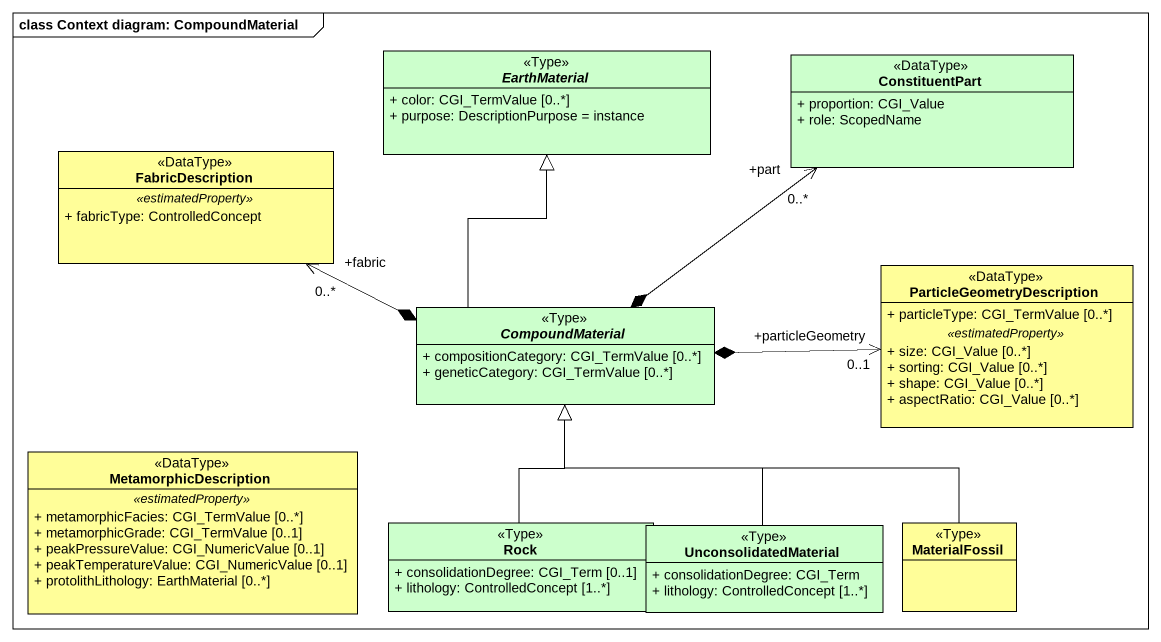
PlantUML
@startuml
mainframe class Context diagram: CompoundMaterial
hide circle
hide empty members
skinparam classAttributeIconSize 0
abstract class EarthMaterial <<Type>> #CCFFCC {
  + color: CGI_TermValue [0..*]
  + purpose: DescriptionPurpose = instance
}
class ConstituentPart <<DataType>> #CCFFCC {
  + proportion: CGI_Value
  + role: ScopedName
}
class FabricDescription <<DataType>> #FFFE99 {
  .. <<estimatedProperty>> ..
  + fabricType: ControlledConcept
}
class ParticleGeometryDescription <<DataType>> #FFFE99 {
  + particleType: CGI_TermValue [0..*]
  .. <<estimatedProperty>> ..
  + size: CGI_Value [0..*]
  + sorting: CGI_Value [0..*]
  + shape: CGI_Value [0..*]
  + aspectRatio: CGI_Value [0..*]
}
abstract class CompoundMaterial <<Type>> #CCFFCC {
  + compositionCategory: CGI_TermValue [0..*]
  + geneticCategory: CGI_TermValue [0..*]
}
class MetamorphicDescription <<DataType>> #FFFE99 {
  .. <<estimatedProperty>> ..
  + metamorphicFacies: CGI_TermValue [0..*]
  + metamorphicGrade: CGI_TermValue [0..1]
  + peakPressureValue: CGI_NumericValue [0..1]
  + peakTemperatureValue: CGI_NumericValue [0..1]
  + protolithLithology: EarthMaterial [0..*]
}
class Rock <<Type>> #CCFFCC {
  + consolidationDegree: CGI_Term [0..1]
  + lithology: ControlledConcept [1..*]
}
class UnconsolidatedMaterial <<Type>> #CCFFCC {
  + consolidationDegree: CGI_Term
  + lithology: ControlledConcept [1..*]
}
class MaterialFossil <<Type>> #FFFE99
CompoundMaterial -up-|> EarthMaterial
CompoundMaterial *-up-> "+part\n0..*" ConstituentPart
CompoundMaterial *-left-> "+fabric\n0..*" FabricDescription
CompoundMaterial *-right-> "+particleGeometry\n0..1" ParticleGeometryDescription
Rock -up-|> CompoundMaterial
UnconsolidatedMaterial -up-|> CompoundMaterial
MaterialFossil -left-|> CompoundMaterial
@enduml
